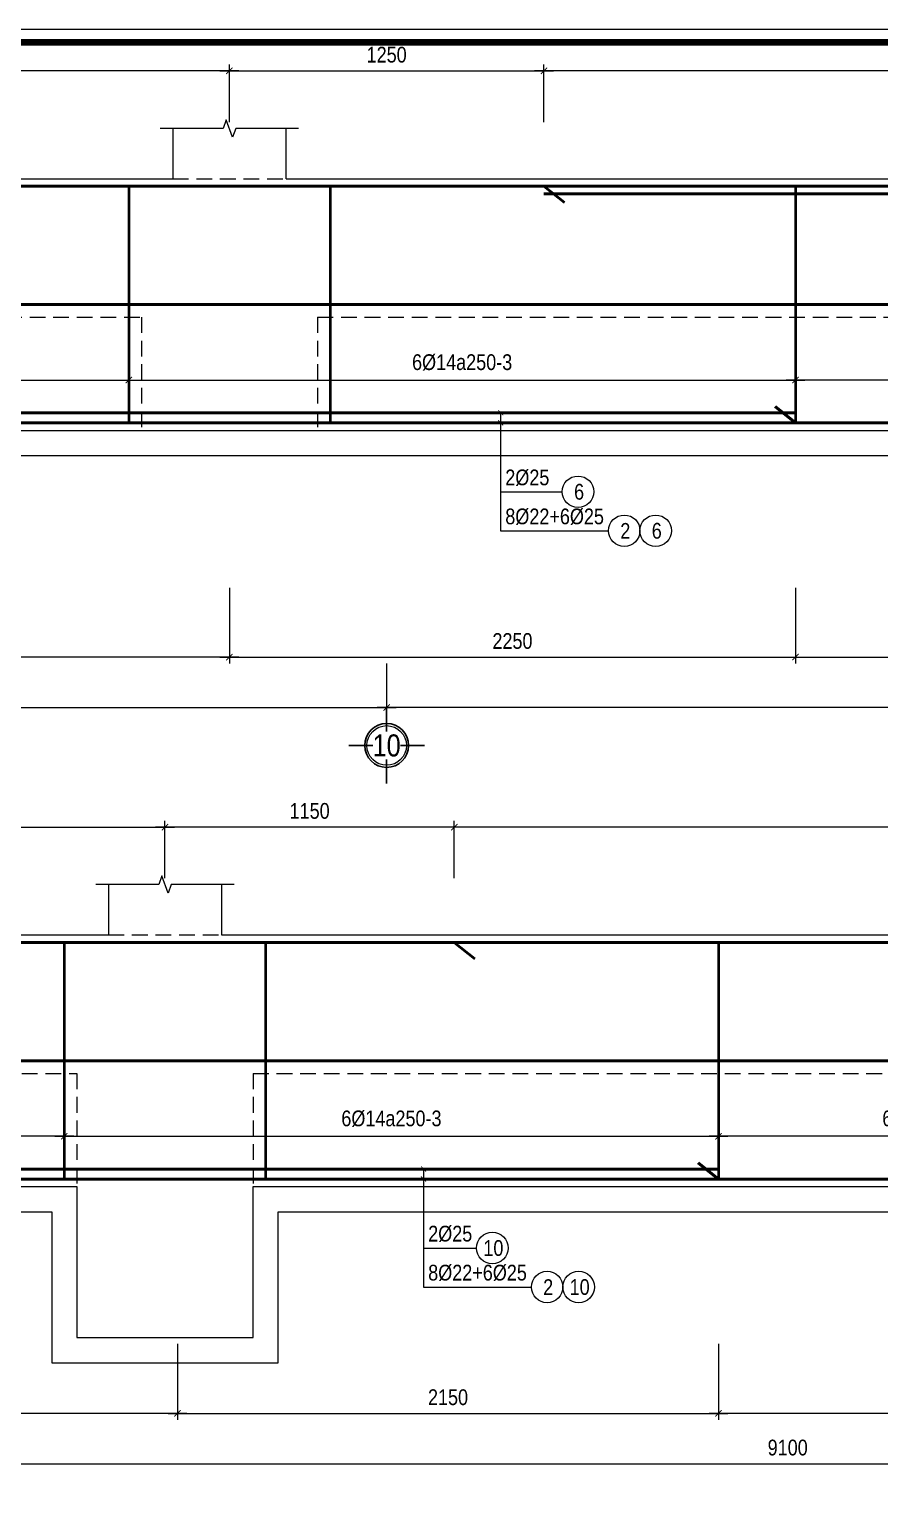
# Model space of a CAD drawing. Header units: millimetres. Extents: x 3014920 to 3563667, y -1638653 to -1356471.
# Drawn here: x 3508529 to 3511909, y -1611887 to -1606064 of the extents above; entities that cross this region are included whole.
import ezdxf
from ezdxf.enums import TextEntityAlignment as Align
from ezdxf.xclip import XClip

# ---------------------------------------------------------------- set-up
doc = ezdxf.new("R2010")
doc.units = ezdxf.units.MM
doc.header["$MEASUREMENT"] = 0
doc.header["$XCLIPFRAME"] = 0
doc.header["$PDMODE"] = 2
doc.linetypes.add('HIDDEN', pattern=[0.375, 0.25, -0.125])
doc.layers.get('0').update_dxf_attribs({"lineweight": 9})
doc.layers.get('Defpoints').update_dxf_attribs({"color": 10, "lineweight": 0})
for name, color, linetype, lineweight in [('2', 2, 'Continuous', 20), ('CDAI', 21, 'Continuous', 40), ('CTHEP', 50, 'Continuous', 50), ('DBAO', 90, 'Continuous', 13), ('DGIONG', 130, 'Continuous', 13), ('DMo', 9, 'HIDDEN', 9), ('KTH', 154, 'Continuous', 9), ('Net khuat', 8, 'HIDDEN', 13), ('TEXT', 7, 'Continuous', 15)]:
    doc.layers.add(name, color=color, linetype=linetype, lineweight=lineweight)
doc.layers.add('8', color=8, linetype='Continuous')
doc.styles.add('HELVECONDENSE', font='VHELVCN_0.TTF')
doc.styles.add('Star-HelCon', font='VHELVCN_0.TTF')
doc.styles.add('TTP-HelCon', font='VHELVCN_0.TTF')
doc.styles.add('VNI-HELVE-CONDENSE', font='VHELVCN_0.TTF')
doc.dimstyles.new('kc-25', dxfattribs={"dimtxt": 62.5, "dimasz": 20, "dimexe": 20, "dimexo": 50, "dimgap": 25, "dimtad": 3, "dimdec": 0, "dimzin": 0, "dimdsep": 46, "dimtxsty": 'VNI-HELVE-CONDENSE', "dimblk": 'DIM', "dimcen": 2.5, "dimclrd": 256, "dimclre": 154, "dimclrt": 7, "dimaunit": 1, "dimadec": 0, "dimazin": 0, "dimtfac": 1, "dimtdec": 0, "dimtix": 1, "dimtmove": 0, "dimatfit": 3, "dimldrblk": 'DOT', "dimfxl": 1, "dimtolj": 1, "dimtzin": 0, "dimarcsym": 0})
doc.dimstyles.new('TTP-25', dxfattribs={"dimscale": 25, "dimtxt": 2.5, "dimasz": 1, "dimexe": 1, "dimexo": 1, "dimgap": 0.09, "dimtad": 0, "dimdec": 4, "dimrnd": 1, "dimzin": 9, "dimdsep": 46, "dimtxsty": 'TTP-HelCon', "dimblk": 'ARCHTICK', "dimcen": 0.09, "dimdle": 1.5, "dimclrd": 256, "dimclre": 256, "dimclrt": 7, "dimadec": 0, "dimazin": 0, "dimtfac": 1, "dimtdec": 4, "dimtmove": 0, "dimatfit": 3, "dimldrblk": 'ARCHTICK', "dimfxl": 1, "dimtvp": 1, "dimtolj": 1, "dimtzin": 0, "dimarcsym": 0})

# ---------------------------------------------------------------- blocks, each defined once
blk = doc.blocks.new('2Y-33')
at = {"layer": 'CTHEP'}
for p, q in [((73731.99983, -490), (6753.45448, -490)), ((73719.76007, -950), (6753.45448, -950)), ((73719.76007, -1410), (6753.45448, -1410)), ((6614.26151, -1870), (73770.00002, -1870))]:
    blk.add_line(p, q, dxfattribs=at)
blk.add_lwpolyline([(6609.38628, -529.99859), (6609.38628, -30), (73770.00002, -30), (73770.00002, -530.00001)], dxfattribs=at)
at = {"layer": 'DBAO', "linetype": 'Continuous'}
blk.add_line((6568.4461, -1900), (73799.99996, -1900), dxfattribs=at)
blk = doc.blocks.new('_ArchTick')
at = {"color": 0, "linetype": 'ByBlock', "const_width": 0.15}
blk.add_lwpolyline([(-0.5, -0.5), (0.5, 0.5)], dxfattribs=at)
blk = doc.blocks.new('*D1705')
at = {"layer": 'Defpoints', "color": 0, "transparency": 16777216}
for p in [(6700, 428.7), (6700, 200), (10000, 200)]:
    blk.add_point(p, dxfattribs=at)
at = {"layer": 'KTH', "lineweight": -2, "transparency": 16777216}
for p, q in [((10037.5, 428.7), (6662.5, 428.7)), ((6700, 225), (6700, 453.7)), ((10000, 225), (10000, 453.7))]:
    blk.add_line(p, q, dxfattribs=at)
at = {"layer": 'KTH', "lineweight": -2, "transparency": 16777216, "xscale": 25, "yscale": 25, "zscale": 25, "rotation": 180}
blk.add_blockref('_ArchTick', (6700, 428.7), dxfattribs=at)
at = {"layer": 'KTH', "lineweight": -2, "transparency": 16777216, "xscale": 25, "yscale": 25, "zscale": 25}
blk.add_blockref('_ArchTick', (10000, 428.7), dxfattribs=at)
at = {"layer": 'KTH', "color": 7, "transparency": 16777216, "insert": (8350, 492.5), "char_height": 62.5, "attachment_point": 5, "style": 'TTP-HelCon'}
blk.add_mtext('\\A1;3300', dxfattribs=at)
blk = doc.blocks.new('*D1707')
at = {"layer": 'Defpoints', "color": 0, "transparency": 16777216}
for p in [(10000, -1600), (12250, -1600), (12250, -1901)]:
    blk.add_point(p, dxfattribs=at)
at = {"layer": 'KTH', "lineweight": -2, "transparency": 16777216}
for p, q in [((10000, -1625), (10000, -1926)), ((12250, -1625), (12250, -1926)), ((9962.5, -1901), (12287.5, -1901))]:
    blk.add_line(p, q, dxfattribs=at)
at = {"layer": 'KTH', "lineweight": -2, "transparency": 16777216, "xscale": 25, "yscale": 25, "zscale": 25, "rotation": 180}
blk.add_blockref('_ArchTick', (10000, -1901), dxfattribs=at)
at = {"layer": 'KTH', "lineweight": -2, "transparency": 16777216, "xscale": 25, "yscale": 25, "zscale": 25}
blk.add_blockref('_ArchTick', (12250, -1901), dxfattribs=at)
at = {"layer": 'KTH', "color": 7, "transparency": 16777216, "insert": (11125, -1837.2), "char_height": 62.5, "attachment_point": 5, "style": 'TTP-HelCon'}
blk.add_mtext('\\A1;2250', dxfattribs=at)
blk = doc.blocks.new('*D1709')
at = {"layer": 'Defpoints', "color": 0, "transparency": 16777216}
for p in [(22550, -1600), (26050, -1600), (22550, -1901)]:
    blk.add_point(p, dxfattribs=at)
at = {"layer": 'KTH', "lineweight": -2, "transparency": 16777216}
for p, q in [((22550, -1625), (22550, -1926)), ((26050, -1625), (26050, -1926)), ((26087.5, -1901), (22512.5, -1901))]:
    blk.add_line(p, q, dxfattribs=at)
at = {"layer": 'KTH', "lineweight": -2, "transparency": 16777216, "xscale": 25, "yscale": 25, "zscale": 25, "rotation": 180}
blk.add_blockref('_ArchTick', (22550, -1901), dxfattribs=at)
at = {"layer": 'KTH', "lineweight": -2, "transparency": 16777216, "xscale": 25, "yscale": 25, "zscale": 25}
blk.add_blockref('_ArchTick', (26050, -1901), dxfattribs=at)
at = {"layer": 'KTH', "color": 7, "transparency": 16777216, "insert": (24300, -1837.2), "char_height": 62.5, "attachment_point": 5, "style": 'TTP-HelCon'}
blk.add_mtext('\\A1;3500', dxfattribs=at)
blk = doc.blocks.new('dau truc')
blk.add_circle((0, 0), 180)
at = {"layer": '8'}
for p, q in [((0, 127), (0, 345)), ((-127, 0), (-345, 0)), ((0, -345), (0, -127)), ((345, 0), (127, 0))]:
    blk.add_line(p, q, dxfattribs=at)
blk.add_circle((0, 0), 200, dxfattribs=at)
at = {"layer": 'TEXT', "style": 'HELVECONDENSE'}
blk.add_attdef('A', text='', height=233, dxfattribs=at).set_placement((0, 0), align=Align.MIDDLE)
blk = doc.blocks.new('*D1711')
at = {"layer": 'Defpoints', "color": 0, "transparency": 16777216}
for p in [(22150.1, -627.9), (25600, -602.9), (22150.1, -800)]:
    blk.add_point(p, dxfattribs=at)
at = {"layer": 'KTH', "lineweight": -2, "transparency": 16777216}
for p, q in [((25600, -627.9), (25600, -825)), ((22150.1, -652.9), (22150.1, -825)), ((25637.5, -800), (22112.6, -800))]:
    blk.add_line(p, q, dxfattribs=at)
at = {"layer": 'KTH', "lineweight": -2, "transparency": 16777216, "xscale": 25, "yscale": 25, "zscale": 25, "rotation": 180}
blk.add_blockref('_ArchTick', (22150.1, -800), dxfattribs=at)
at = {"layer": 'KTH', "lineweight": -2, "transparency": 16777216, "xscale": 25, "yscale": 25, "zscale": 25}
blk.add_blockref('_ArchTick', (25600, -800), dxfattribs=at)
at = {"layer": 'KTH', "color": 7, "transparency": 16777216, "insert": (23875, -730.1), "char_height": 62.5, "attachment_point": 5, "style": 'TTP-HelCon'}
blk.add_mtext('\\A1;6Þ14a250-3', dxfattribs=at)
blk = doc.blocks.new('*D1712')
at = {"layer": 'Defpoints', "color": 0, "transparency": 16777216}
for p in [(26000, 428.7), (22550, 200), (26000, 200)]:
    blk.add_point(p, dxfattribs=at)
at = {"layer": 'KTH', "lineweight": -2, "transparency": 16777216}
for p, q in [((22512.5, 428.7), (26037.5, 428.7)), ((22550, 225), (22550, 453.7)), ((26000, 225), (26000, 453.7))]:
    blk.add_line(p, q, dxfattribs=at)
at = {"layer": 'KTH', "lineweight": -2, "transparency": 16777216, "xscale": 25, "yscale": 25, "zscale": 25, "rotation": 180}
blk.add_blockref('_ArchTick', (22550, 428.7), dxfattribs=at)
at = {"layer": 'KTH', "lineweight": -2, "transparency": 16777216, "xscale": 25, "yscale": 25, "zscale": 25}
blk.add_blockref('_ArchTick', (26000, 428.7), dxfattribs=at)
at = {"layer": 'KTH', "color": 7, "transparency": 16777216, "insert": (24275, 492.5), "char_height": 62.5, "attachment_point": 5, "style": 'TTP-HelCon'}
blk.add_mtext('\\A1;3450', dxfattribs=at)
blk = doc.blocks.new('*D1717')
at = {"layer": 'Defpoints', "color": 0, "transparency": 16777216}
for p in [(125, -1600), (10625, -1901), (10625, -2101)]:
    blk.add_point(p, dxfattribs=at)
at = {"layer": 'KTH', "lineweight": -2, "transparency": 16777216}
for p, q in [((125, -1625), (125, -2126)), ((10625, -1926), (10625, -2126)), ((87.5, -2101), (10662.5, -2101))]:
    blk.add_line(p, q, dxfattribs=at)
at = {"layer": 'KTH', "lineweight": -2, "transparency": 16777216, "xscale": 25, "yscale": 25, "zscale": 25, "rotation": 180}
blk.add_blockref('_ArchTick', (125, -2101), dxfattribs=at)
at = {"layer": 'KTH', "lineweight": -2, "transparency": 16777216, "xscale": 25, "yscale": 25, "zscale": 25}
blk.add_blockref('_ArchTick', (10625, -2101), dxfattribs=at)
at = {"layer": 'KTH', "color": 7, "transparency": 16777216, "insert": (5375, -2037.2), "char_height": 62.5, "attachment_point": 5, "style": 'TTP-HelCon'}
blk.add_mtext('\\A1;10500', dxfattribs=at)
blk = doc.blocks.new('*D1733')
at = {"layer": 'Defpoints', "color": 0, "transparency": 16777216}
for p in [(12250, -602.9), (14275, -602.9), (12250, -800)]:
    blk.add_point(p, dxfattribs=at)
at = {"layer": 'KTH', "lineweight": -2, "transparency": 16777216}
for p, q in [((12250, -627.9), (12250, -825)), ((14275, -627.9), (14275, -825)), ((14312.5, -800), (12212.5, -800))]:
    blk.add_line(p, q, dxfattribs=at)
at = {"layer": 'KTH', "lineweight": -2, "transparency": 16777216, "xscale": 25, "yscale": 25, "zscale": 25, "rotation": 180}
blk.add_blockref('_ArchTick', (12250, -800), dxfattribs=at)
at = {"layer": 'KTH', "lineweight": -2, "transparency": 16777216, "xscale": 25, "yscale": 25, "zscale": 25}
blk.add_blockref('_ArchTick', (14275, -800), dxfattribs=at)
at = {"layer": 'KTH', "color": 7, "transparency": 16777216, "insert": (13262.5, -730.1), "char_height": 62.5, "attachment_point": 5, "style": 'TTP-HelCon'}
blk.add_mtext('\\A1;6Þ14a300-3', dxfattribs=at)
blk = doc.blocks.new('*D1735')
at = {"layer": 'Defpoints', "color": 0, "transparency": 16777216}
for p in [(12250, -1600), (14275, -1600), (14275, -1901)]:
    blk.add_point(p, dxfattribs=at)
at = {"layer": 'KTH', "lineweight": -2, "transparency": 16777216}
for p, q in [((12250, -1625), (12250, -1926)), ((14275, -1625), (14275, -1926)), ((12212.5, -1901), (14312.5, -1901))]:
    blk.add_line(p, q, dxfattribs=at)
at = {"layer": 'KTH', "lineweight": -2, "transparency": 16777216, "xscale": 25, "yscale": 25, "zscale": 25, "rotation": 180}
blk.add_blockref('_ArchTick', (12250, -1901), dxfattribs=at)
at = {"layer": 'KTH', "lineweight": -2, "transparency": 16777216, "xscale": 25, "yscale": 25, "zscale": 25}
blk.add_blockref('_ArchTick', (14275, -1901), dxfattribs=at)
at = {"layer": 'KTH', "color": 7, "transparency": 16777216, "insert": (13262.5, -1837.2), "char_height": 62.5, "attachment_point": 5, "style": 'TTP-HelCon'}
blk.add_mtext('\\A1;2025', dxfattribs=at)
blk = doc.blocks.new('*D1736')
at = {"layer": 'Defpoints', "color": 0, "transparency": 16777216}
for p in [(26050, -1600), (28200, -1600), (28200, -1901)]:
    blk.add_point(p, dxfattribs=at)
at = {"layer": 'KTH', "lineweight": -2, "transparency": 16777216}
for p, q in [((26050, -1625), (26050, -1926)), ((28200, -1625), (28200, -1926)), ((26012.5, -1901), (28237.5, -1901))]:
    blk.add_line(p, q, dxfattribs=at)
at = {"layer": 'KTH', "lineweight": -2, "transparency": 16777216, "xscale": 25, "yscale": 25, "zscale": 25, "rotation": 180}
blk.add_blockref('_ArchTick', (26050, -1901), dxfattribs=at)
at = {"layer": 'KTH', "lineweight": -2, "transparency": 16777216, "xscale": 25, "yscale": 25, "zscale": 25}
blk.add_blockref('_ArchTick', (28200, -1901), dxfattribs=at)
at = {"layer": 'KTH', "color": 7, "transparency": 16777216, "insert": (27125, -1837.2), "char_height": 62.5, "attachment_point": 5, "style": 'TTP-HelCon'}
blk.add_mtext('\\A1;2150', dxfattribs=at)
blk = doc.blocks.new('*D1737')
at = {"layer": 'Defpoints', "color": 0, "transparency": 16777216}
for p in [(28200, -1600), (29900, -1600), (28200, -1901)]:
    blk.add_point(p, dxfattribs=at)
at = {"layer": 'KTH', "lineweight": -2, "transparency": 16777216}
for p, q in [((28200, -1625), (28200, -1926)), ((29900, -1625), (29900, -1926)), ((29937.5, -1901), (28162.5, -1901))]:
    blk.add_line(p, q, dxfattribs=at)
at = {"layer": 'KTH', "lineweight": -2, "transparency": 16777216, "xscale": 25, "yscale": 25, "zscale": 25, "rotation": 180}
blk.add_blockref('_ArchTick', (28200, -1901), dxfattribs=at)
at = {"layer": 'KTH', "lineweight": -2, "transparency": 16777216, "xscale": 25, "yscale": 25, "zscale": 25}
blk.add_blockref('_ArchTick', (29900, -1901), dxfattribs=at)
at = {"layer": 'KTH', "color": 7, "transparency": 16777216, "insert": (29050, -1837.2), "char_height": 62.5, "attachment_point": 5, "style": 'TTP-HelCon'}
blk.add_mtext('\\A1;1700', dxfattribs=at)
blk = doc.blocks.new('*D1767')
at = {"layer": 'Defpoints', "color": 0, "transparency": 16777216}
for p in [(23925, -1625), (33025, -1600), (33025, -2101)]:
    blk.add_point(p, dxfattribs=at)
at = {"layer": 'KTH', "lineweight": -2, "transparency": 16777216}
for p, q in [((33025, -1625), (33025, -2126)), ((23925, -1650), (23925, -2126)), ((23887.5, -2101), (33062.5, -2101))]:
    blk.add_line(p, q, dxfattribs=at)
at = {"layer": 'KTH', "lineweight": -2, "transparency": 16777216, "xscale": 25, "yscale": 25, "zscale": 25, "rotation": 180}
blk.add_blockref('_ArchTick', (23925, -2101), dxfattribs=at)
at = {"layer": 'KTH', "lineweight": -2, "transparency": 16777216, "xscale": 25, "yscale": 25, "zscale": 25}
blk.add_blockref('_ArchTick', (33025, -2101), dxfattribs=at)
at = {"layer": 'KTH', "color": 7, "transparency": 16777216, "insert": (28475, -2037.2), "char_height": 62.5, "attachment_point": 5, "style": 'TTP-HelCon'}
blk.add_mtext('\\A1;9100', dxfattribs=at)
blk = doc.blocks.new('*D1772')
at = {"layer": 'Defpoints', "color": 0, "transparency": 16777216}
for p in [(16525, -1600), (10625, -1901), (10625, -2101)]:
    blk.add_point(p, dxfattribs=at)
at = {"layer": 'KTH', "lineweight": -2, "transparency": 16777216}
for p, q in [((16525, -1625), (16525, -2126)), ((10625, -1926), (10625, -2126)), ((16562.5, -2101), (10587.5, -2101))]:
    blk.add_line(p, q, dxfattribs=at)
at = {"layer": 'KTH', "lineweight": -2, "transparency": 16777216, "xscale": 25, "yscale": 25, "zscale": 25, "rotation": 180}
blk.add_blockref('_ArchTick', (10625, -2101), dxfattribs=at)
at = {"layer": 'KTH', "lineweight": -2, "transparency": 16777216, "xscale": 25, "yscale": 25, "zscale": 25}
blk.add_blockref('_ArchTick', (16525, -2101), dxfattribs=at)
at = {"layer": 'KTH', "color": 7, "transparency": 16777216, "insert": (13575, -2037.2), "char_height": 62.5, "attachment_point": 5, "style": 'TTP-HelCon'}
blk.add_mtext('\\A1;5900', dxfattribs=at)
blk = doc.blocks.new('*D1775')
at = {"layer": 'Defpoints', "color": 0, "transparency": 16777216}
for p in [(6300, -602.9), (9600, -602.9), (9600, -800)]:
    blk.add_point(p, dxfattribs=at)
at = {"layer": 'KTH', "lineweight": -2, "transparency": 16777216}
for p, q in [((6300, -627.9), (6300, -825)), ((9600, -627.9), (9600, -825)), ((6262.5, -800), (9637.5, -800))]:
    blk.add_line(p, q, dxfattribs=at)
at = {"layer": 'KTH', "lineweight": -2, "transparency": 16777216, "xscale": 25, "yscale": 25, "zscale": 25, "rotation": 180}
blk.add_blockref('_ArchTick', (6300, -800), dxfattribs=at)
at = {"layer": 'KTH', "lineweight": -2, "transparency": 16777216, "xscale": 25, "yscale": 25, "zscale": 25}
blk.add_blockref('_ArchTick', (9600, -800), dxfattribs=at)
at = {"layer": 'KTH', "color": 7, "transparency": 16777216, "insert": (7950, -730.1), "char_height": 62.5, "attachment_point": 5, "style": 'TTP-HelCon'}
blk.add_mtext('\\A1;6Þ14a250-3', dxfattribs=at)
blk = doc.blocks.new('*D1776')
at = {"layer": 'Defpoints', "color": 0, "transparency": 16777216}
for p in [(6700, -1600), (10000, -1600), (6700, -1901)]:
    blk.add_point(p, dxfattribs=at)
at = {"layer": 'KTH', "lineweight": -2, "transparency": 16777216}
for p, q in [((6700, -1625), (6700, -1926)), ((10000, -1625), (10000, -1926)), ((10037.5, -1901), (6662.5, -1901))]:
    blk.add_line(p, q, dxfattribs=at)
at = {"layer": 'KTH', "lineweight": -2, "transparency": 16777216, "xscale": 25, "yscale": 25, "zscale": 25, "rotation": 180}
blk.add_blockref('_ArchTick', (6700, -1901), dxfattribs=at)
at = {"layer": 'KTH', "lineweight": -2, "transparency": 16777216, "xscale": 25, "yscale": 25, "zscale": 25}
blk.add_blockref('_ArchTick', (10000, -1901), dxfattribs=at)
at = {"layer": 'KTH', "color": 7, "transparency": 16777216, "insert": (8350, -1837.2), "char_height": 62.5, "attachment_point": 5, "style": 'TTP-HelCon'}
blk.add_mtext('\\A1;3300', dxfattribs=at)
blk = doc.blocks.new('*D1777')
at = {"layer": 'Defpoints', "color": 0, "transparency": 16777216}
for p in [(11250, 428.7), (10000, 200), (11250, 200)]:
    blk.add_point(p, dxfattribs=at)
at = {"layer": 'KTH', "lineweight": -2, "transparency": 16777216}
for p, q in [((9962.5, 428.7), (11287.5, 428.7)), ((10000, 225), (10000, 453.7)), ((11250, 225), (11250, 453.7))]:
    blk.add_line(p, q, dxfattribs=at)
at = {"layer": 'KTH', "lineweight": -2, "transparency": 16777216, "xscale": 25, "yscale": 25, "zscale": 25, "rotation": 180}
blk.add_blockref('_ArchTick', (10000, 428.7), dxfattribs=at)
at = {"layer": 'KTH', "lineweight": -2, "transparency": 16777216, "xscale": 25, "yscale": 25, "zscale": 25}
blk.add_blockref('_ArchTick', (11250, 428.7), dxfattribs=at)
at = {"layer": 'KTH', "color": 7, "transparency": 16777216, "insert": (10625, 492.5), "char_height": 62.5, "attachment_point": 5, "style": 'TTP-HelCon'}
blk.add_mtext('\\A1;1250', dxfattribs=at)
blk = doc.blocks.new('*D1778')
at = {"layer": 'Defpoints', "color": 0, "transparency": 16777216}
for p in [(11250, 428.7), (11250, 200), (15250, 200)]:
    blk.add_point(p, dxfattribs=at)
at = {"layer": 'KTH', "lineweight": -2, "transparency": 16777216}
for p, q in [((15287.5, 428.7), (11212.5, 428.7)), ((11250, 225), (11250, 453.7)), ((15250, 225), (15250, 453.7))]:
    blk.add_line(p, q, dxfattribs=at)
at = {"layer": 'KTH', "lineweight": -2, "transparency": 16777216, "xscale": 25, "yscale": 25, "zscale": 25, "rotation": 180}
blk.add_blockref('_ArchTick', (11250, 428.7), dxfattribs=at)
at = {"layer": 'KTH', "lineweight": -2, "transparency": 16777216, "xscale": 25, "yscale": 25, "zscale": 25}
blk.add_blockref('_ArchTick', (15250, 428.7), dxfattribs=at)
at = {"layer": 'KTH', "color": 7, "transparency": 16777216, "insert": (13250, 492.5), "char_height": 62.5, "attachment_point": 5, "style": 'TTP-HelCon'}
blk.add_mtext('\\A1;4000', dxfattribs=at)
blk = doc.blocks.new('*D1787')
at = {"layer": 'Defpoints', "color": 0, "transparency": 16777216}
for p in [(26000, 428.7), (26000, 200), (27150, 200)]:
    blk.add_point(p, dxfattribs=at)
at = {"layer": 'KTH', "lineweight": -2, "transparency": 16777216}
for p, q in [((27187.5, 428.7), (25962.5, 428.7)), ((26000, 225), (26000, 453.7)), ((27150, 225), (27150, 453.7))]:
    blk.add_line(p, q, dxfattribs=at)
at = {"layer": 'KTH', "lineweight": -2, "transparency": 16777216, "xscale": 25, "yscale": 25, "zscale": 25, "rotation": 180}
blk.add_blockref('_ArchTick', (26000, 428.7), dxfattribs=at)
at = {"layer": 'KTH', "lineweight": -2, "transparency": 16777216, "xscale": 25, "yscale": 25, "zscale": 25}
blk.add_blockref('_ArchTick', (27150, 428.7), dxfattribs=at)
at = {"layer": 'KTH', "color": 7, "transparency": 16777216, "insert": (26575, 492.5), "char_height": 62.5, "attachment_point": 5, "style": 'TTP-HelCon'}
blk.add_mtext('\\A1;1150', dxfattribs=at)
blk = doc.blocks.new('*D1788')
at = {"layer": 'Defpoints', "color": 0, "transparency": 16777216}
for p in [(25600, -627.9), (28200, -602.9), (28200, -800)]:
    blk.add_point(p, dxfattribs=at)
at = {"layer": 'KTH', "lineweight": -2, "transparency": 16777216}
for p, q in [((28200, -627.9), (28200, -825)), ((25600, -652.9), (25600, -825)), ((25562.5, -800), (28237.5, -800))]:
    blk.add_line(p, q, dxfattribs=at)
at = {"layer": 'KTH', "lineweight": -2, "transparency": 16777216, "xscale": 25, "yscale": 25, "zscale": 25, "rotation": 180}
blk.add_blockref('_ArchTick', (25600, -800), dxfattribs=at)
at = {"layer": 'KTH', "lineweight": -2, "transparency": 16777216, "xscale": 25, "yscale": 25, "zscale": 25}
blk.add_blockref('_ArchTick', (28200, -800), dxfattribs=at)
at = {"layer": 'KTH', "color": 7, "transparency": 16777216, "insert": (26900, -730.1), "char_height": 62.5, "attachment_point": 5, "style": 'TTP-HelCon'}
blk.add_mtext('\\A1;6Þ14a250-3', dxfattribs=at)
blk = doc.blocks.new('*D1790')
at = {"layer": 'Defpoints', "color": 0, "transparency": 16777216}
for p in [(27150, 428.7), (27150, 200), (30900.1, 200)]:
    blk.add_point(p, dxfattribs=at)
at = {"layer": 'KTH', "lineweight": -2, "transparency": 16777216}
for p, q in [((30937.6, 428.7), (27112.5, 428.7)), ((27150, 225), (27150, 453.7)), ((30900.1, 225), (30900.1, 453.7))]:
    blk.add_line(p, q, dxfattribs=at)
at = {"layer": 'KTH', "lineweight": -2, "transparency": 16777216, "xscale": 25, "yscale": 25, "zscale": 25, "rotation": 180}
blk.add_blockref('_ArchTick', (27150, 428.7), dxfattribs=at)
at = {"layer": 'KTH', "lineweight": -2, "transparency": 16777216, "xscale": 25, "yscale": 25, "zscale": 25}
blk.add_blockref('_ArchTick', (30900.1, 428.7), dxfattribs=at)
at = {"layer": 'KTH', "color": 7, "transparency": 16777216, "insert": (29025, 492.5), "char_height": 62.5, "attachment_point": 5, "style": 'TTP-HelCon'}
blk.add_mtext('\\A1;3750', dxfattribs=at)
blk = doc.blocks.new('*D1792')
at = {"layer": 'Defpoints', "color": 0, "transparency": 16777216}
for p in [(28200, -602.9), (29900, -602.9), (28200, -800)]:
    blk.add_point(p, dxfattribs=at)
at = {"layer": 'KTH', "lineweight": -2, "transparency": 16777216}
for p, q in [((28200, -627.9), (28200, -825)), ((29900, -627.9), (29900, -825)), ((29937.5, -800), (28162.5, -800))]:
    blk.add_line(p, q, dxfattribs=at)
at = {"layer": 'KTH', "lineweight": -2, "transparency": 16777216, "xscale": 25, "yscale": 25, "zscale": 25, "rotation": 180}
blk.add_blockref('_ArchTick', (28200, -800), dxfattribs=at)
at = {"layer": 'KTH', "lineweight": -2, "transparency": 16777216, "xscale": 25, "yscale": 25, "zscale": 25}
blk.add_blockref('_ArchTick', (29900, -800), dxfattribs=at)
at = {"layer": 'KTH', "color": 7, "transparency": 16777216, "insert": (29050, -730.1), "char_height": 62.5, "attachment_point": 5, "style": 'TTP-HelCon'}
blk.add_mtext('\\A1;6Þ14a300-3', dxfattribs=at)
blk = doc.blocks.new('DIM')
h = blk.add_hatch(color=1)
h.paths.add_polyline_path([(0.49, 0.29, 1), (0.29, 0.49), (-0.19, 0), (0.19, 0)])
h.paths.add_polyline_path([(0.19, 0), (-0.19, 0), (-0.49, -0.29, 1), (-0.29, -0.49)])
at = {"color": 9}
for p, q in [((-0.19, 0), (-1.5, 0)), ((0.19, 0), (1.5, 0))]:
    blk.add_line(p, q, dxfattribs=at)
at = {"color": 1}
for p, q in [((-0.49, -0.29), (0.29, 0.49)), ((-0.29, -0.49), (0.49, 0.29)), ((-0.19, 0), (0.19, 0))]:
    blk.add_line(p, q, dxfattribs=at)
blk.add_arc((-0.39, -0.39), 0.138, 135, 315, dxfattribs=at)
blk = doc.blocks.new('*D1805')
at = {"layer": 'Defpoints', "color": 0, "transparency": 16777216}
for p in [(9600, -627.9), (12250, -602.9), (12250, -800)]:
    blk.add_point(p, dxfattribs=at)
at = {"layer": 'KTH', "lineweight": -2, "transparency": 16777216}
for p, q in [((12250, -627.9), (12250, -825)), ((9600, -652.9), (9600, -825)), ((9562.5, -800), (12287.5, -800))]:
    blk.add_line(p, q, dxfattribs=at)
at = {"layer": 'KTH', "lineweight": -2, "transparency": 16777216, "xscale": 25, "yscale": 25, "zscale": 25, "rotation": 180}
blk.add_blockref('_ArchTick', (9600, -800), dxfattribs=at)
at = {"layer": 'KTH', "lineweight": -2, "transparency": 16777216, "xscale": 25, "yscale": 25, "zscale": 25}
blk.add_blockref('_ArchTick', (12250, -800), dxfattribs=at)
at = {"layer": 'KTH', "color": 7, "transparency": 16777216, "insert": (10925, -730.1), "char_height": 62.5, "attachment_point": 5, "style": 'TTP-HelCon'}
blk.add_mtext('\\A1;6Þ14a250-3', dxfattribs=at)
blk = doc.blocks.new('CHG_XX_Khung ten')
blk.add_lwpolyline([(15, 579), (826, 579), (826, 15), (15, 15)], close=True)
at = {"color": 4, "linetype": 'Continuous', "const_width": 1}
blk.add_lwpolyline([(17, 577), (824, 577), (824, 17), (17, 17)], close=True, dxfattribs=at)
blk = doc.blocks.new('2Y-35')
at = {"layer": 'CDAI'}
for points in [[(9600.00166, -30), (9600.00166, -970)], [(10400, -30), (10400, -970)], [(12250, -30), (12250, -970)], [(25600.00002, -30), (25600.00002, -970)], [(26400, -30), (26400, -970)], [(28199.99998, -30), (28199.99998, -970)]]:
    blk.add_lwpolyline(points, dxfattribs=at)
at = {"layer": 'CTHEP'}
for p, q in [((11331.42589, -94.5255), (11250, -30)), ((27231.42589, -94.5255), (27150, -30)), ((15250, -60), (11250, -60)), ((44854.10409, -500), (80, -500)), ((12168.57411, -905.4745), (12250, -970)), ((28118.57409, -905.4745), (28199.99998, -970))]:
    blk.add_line(p, q, dxfattribs=at)
for points in [[(30, -200), (30, -30), (44903.8448, -30), (44903.8448, -580.72632)], [(4450, -930), (12250, -930)], [(20700.09163, -930), (28199.99998, -930)], [(30, -970), (45139.21977, -970)]]:
    blk.add_lwpolyline(points, dxfattribs=at)
at = {"layer": 'DBAO', "linetype": 'Continuous'}
for p, q in [((9775, 200), (9775, 0)), ((10225, 0), (10225, 200)), ((25775, 200), (25775, 0)), ((26224.9925, 200), (26224.9925, 0)), ((6925, 0), (9775, 0)), ((10225, 0), (16274.99992, 0)), ((22774.99992, 0), (25775, 0)), ((25249.89495, 0), (25775, 0)), ((26224.9925, 0), (30574.99992, 0)), ((26224.9925, 0), (31828.68038, 0)), ((0, -1000), (16150, -1000))]:
    blk.add_line(p, q, dxfattribs=at)
at = {"layer": 'DBAO', "linetype": 'Continuous', "flags": 128}
for points in [[(22900, -1000), (25650.00002, -1000)], [(26350, -1000), (31700, -1000)], [(0, -1100), (16050, -1100)], [(23000, -1100), (25550, -1100)], [(26450, -1100), (31600, -1100)]]:
    blk.add_lwpolyline(points, dxfattribs=at)
at = {"layer": 'DBAO'}
for points in [[(25650, -1000), (25650, -1600), (26350, -1600), (26350, -1000)], [(25550, -1100), (25550, -1700), (26450, -1700), (26450, -1100)]]:
    blk.add_lwpolyline(points, dxfattribs=at)
at = {"layer": 'DGIONG', "linetype": 'Continuous', "flags": 128}
for points in [[(10275, 200), (10025, 200), (10012.5, 165.65653), (9987.5, 234.34347), (9975, 200), (9724.985, 200)], [(26274.9925, 200), (26024.98875, 200), (26012.48875, 165.65653), (25987.48875, 234.34347), (25974.98875, 200), (25724.985, 200)]]:
    blk.add_lwpolyline(points, dxfattribs=at)
at = {"layer": 'DGIONG'}
for centre in [(11385.63771, -1243.93133), (27301.09648, -1243.93133), (11569.33071, -1398.91228), (11694.33071, -1398.91228), (27518.98598, -1398.91228), (27643.98598, -1398.91228)]:
    blk.add_circle(centre, 62.5, dxfattribs=at)
at = {"layer": 'Net khuat', "ltscale": 250}
for p, q in [((9775, 0), (10225, 0)), ((25775, 0), (26224.985, 0)), ((26224.985, 0), (26224.9925, 0)), ((7050, -550), (9650, -550)), ((9650, -550), (9650, -1000)), ((10350, -550), (16150, -550)), ((10350, -550), (10350, -1000)), ((22900, -550), (25650.00002, -550)), ((25650.00002, -550), (25650.00002, -1000)), ((26350, -550), (31700, -550)), ((26350, -550), (26350, -1000))]:
    blk.add_line(p, q, dxfattribs=at)
at = {"layer": '2', "ltscale": 300}
ref = blk.add_blockref('dau truc', (10624.99819, -2251.86454), dxfattribs=dict(at, xscale=0.436713129747659, yscale=0.436713129747659, zscale=0.436713129747659))
ref.add_attrib('A', '10', dxfattribs={"layer": 'TEXT', "height": 87.5, "style": 'HELVECONDENSE'}).set_placement((10624.99819, -2251.86454), align=Align.MIDDLE)
at = {"layer": 'TEXT', "style": 'TTP-HelCon'}
for s, p in [('2Þ25', (11096.52283, -1218.07834, 0)), ('2Þ25', (27046.1781, -1218.07834, 0)), ('8Þ22+6Þ25', (11096.52283, -1373.05934, 0)), ('8Þ22+6Þ25', (27046.1781, -1373.05934, 0))]:
    blk.add_text(s, height=62.5, dxfattribs=at).set_placement(p)
at = {"layer": 'TEXT', "style": 'Star-HelCon'}
for s, p in [('6', (11389.80437, -1243.93133)), ('10', (27305.26315, -1243.93133)), ('2', (11573.49737, -1398.91228)), ('6', (11698.49737, -1398.91228)), ('2', (27523.15265, -1398.91228)), ('10', (27648.15265, -1398.91228))]:
    blk.add_text(s, height=62.5, dxfattribs=at).set_placement(p, align=Align.MIDDLE)
at = {"layer": 'KTH'}
for base, p1, p2, picture, middle in [((6700, 428.68311), (10000, 200), (6700, 200), '*D1705', (8350, 492.51644)), ((11250, 428.68311), (15250, 200), (11250, 200), '*D1778', (13250, 492.51644)), ((25999.99249, 428.68311), (27150, 200), (25999.99249, 200), '*D1787', (26574.99624, 492.51644)), ((27150, 428.68311), (30900.09913, 200), (27150, 200), '*D1790', (29025.04956, 492.51644)), ((12250, -1901.04426), (10000, -1600), (12250, -1600), '*D1707', (11125, -1837.21093)), ((10624.99999, -2101), (16524.99999, -1600), (10624.99999, -1901.04426), '*D1772', (13574.99999, -2037.16667)), ((14275, -1901.04426), (12250, -1600), (14275, -1600), '*D1735', (13262.5, -1837.21093)), ((28199.99998, -1901.04426), (26049.99998, -1600), (28199.99998, -1600), '*D1736', (27124.99998, -1837.21093))]:
    dim = blk.add_linear_dim(base=base, p1=p1, p2=p2, dimstyle='TTP-25', override={"dimtmove": 1}, dxfattribs=at)
    dim.commit()
    dim.dimension.update_dxf_attribs({"geometry": picture, "text_midpoint": middle})
for base, p1, p2, picture, middle in [((11250, 428.68311), (10000, 200), (11250, 200), '*D1777', (10625, 492.51644)), ((25999.99249, 428.68311), (22550, 200), (25999.99249, 200), '*D1712', (24274.99624, 492.51644)), ((10624.99999, -2101), (125, -1600), (10624.99999, -1901.04426), '*D1717', (5375, -2037.16667)), ((6700, -1901.04426), (10000, -1600), (6700, -1600), '*D1776', (8350, -1837.21093)), ((22550, -1901.04426), (26049.99998, -1600), (22550, -1600), '*D1709', (24299.99999, -1837.21093)), ((33024.99999, -2101), (23924.99999, -1625), (33024.99999, -1600), '*D1767', (28474.99999, -2037.16667)), ((28199.99998, -1901.04426), (29900, -1600), (28199.99998, -1600), '*D1737', (29049.99999, -1837.21093))]:
    dim = blk.add_linear_dim(base=base, p1=p1, p2=p2, angle=180, dimstyle='TTP-25', override={"dimtmove": 1}, dxfattribs=at)
    dim.commit()
    dim.dimension.update_dxf_attribs({"geometry": picture, "text_midpoint": middle})
for base, p1, p2, picture, middle in [((9600.00166, -800), (6300.00166, -602.86333), (9600.00166, -602.86333), '*D1775', (7950.00166, -730.08334)), ((12250, -800), (9600.00166, -627.86333), (12250, -602.86333), '*D1805', (10925.00083, -730.08334)), ((28199.99998, -800), (25600.00002, -627.86333), (28199.99998, -602.86333), '*D1788', (26900, -730.08334))]:
    dim = blk.add_linear_dim(base=base, p1=p1, p2=p2, text='6Þ14a250-3', dimstyle='TTP-25', override={"dimtmove": 1}, dxfattribs=at)
    dim.commit()
    dim.dimension.update_dxf_attribs({"geometry": picture, "text_midpoint": middle})
for base, p1, p2, text, picture, middle in [((12250, -800), (14275, -602.86333), (12250, -602.86333), '6Þ14a300-3', '*D1733', (13262.5, -730.08334)), ((22150.09913, -800), (25600.00002, -602.86333), (22150.09913, -627.86333), '6Þ14a250-3', '*D1711', (23875.04957, -730.08334)), ((28199.99998, -800), (29900, -602.86333), (28199.99998, -602.86333), '6Þ14a300-3', '*D1792', (29049.99999, -730.08334))]:
    dim = blk.add_linear_dim(base=base, p1=p1, p2=p2, angle=180, text=text, dimstyle='TTP-25', override={"dimtmove": 1}, dxfattribs=at)
    dim.commit()
    dim.dimension.update_dxf_attribs({"geometry": picture, "text_midpoint": middle})
at = {"layer": 'DGIONG'}
for points in [[(11078.01103, -930), (11078.0108, -1243.93128), (11323.13771, -1243.93128)], [(27027.6663, -930), (27027.66607, -1243.93128), (27238.59648, -1243.93128)], [(11078.01098, -970), (11078.0108, -1398.91228), (11506.83071, -1398.91228)], [(27027.66626, -970), (27027.66607, -1398.91228), (27456.48598, -1398.91228)]]:
    blk.add_leader(points, dimstyle='kc-25', override={"dimtad": 0, "dimldrblk": 'ArchTick', "dimfxl": 100, "dimarcsym": 1}, dxfattribs=at)

msp = doc.modelspace()

# ---------------------------------------------------------------- block references
at = {"layer": 'DGIONG', "color": 5}
ref = msp.add_blockref('2Y-33', (3449158.97826, -1606830.64002), dxfattribs=at)
XClip(ref).set_block_clipping_path([(5892.2361353179, -3711.0593228722), (23102.2043261388, 808.8989628269)])
at = {"layer": 'DMo'}
ref = msp.add_blockref('2Y-35', (3499324.27136, -1606657.58012), dxfattribs=at)
XClip(ref).set_block_clipping_path([(-624.5650932398, -2740.3479596251), (16708.6315089213, 541.792540709)])
ref = msp.add_blockref('2Y-35', (3483068.208, -1609662.46278), dxfattribs=at)
XClip(ref).set_block_clipping_path([(15979.6969067589, -2473.0269592921), (32619.461930485, 994.079040708)])

# ---------------------------------------------------------------- next in the draw order: block references
at = {"color": 5, "xscale": 25.92478421704392, "yscale": 25.92478421704392, "zscale": 25.92478421704392}
msp.add_blockref('CHG_XX_Khung ten', (3498258.98493, -1621074.38806), dxfattribs=at)

doc.saveas('drawing.dxf')
